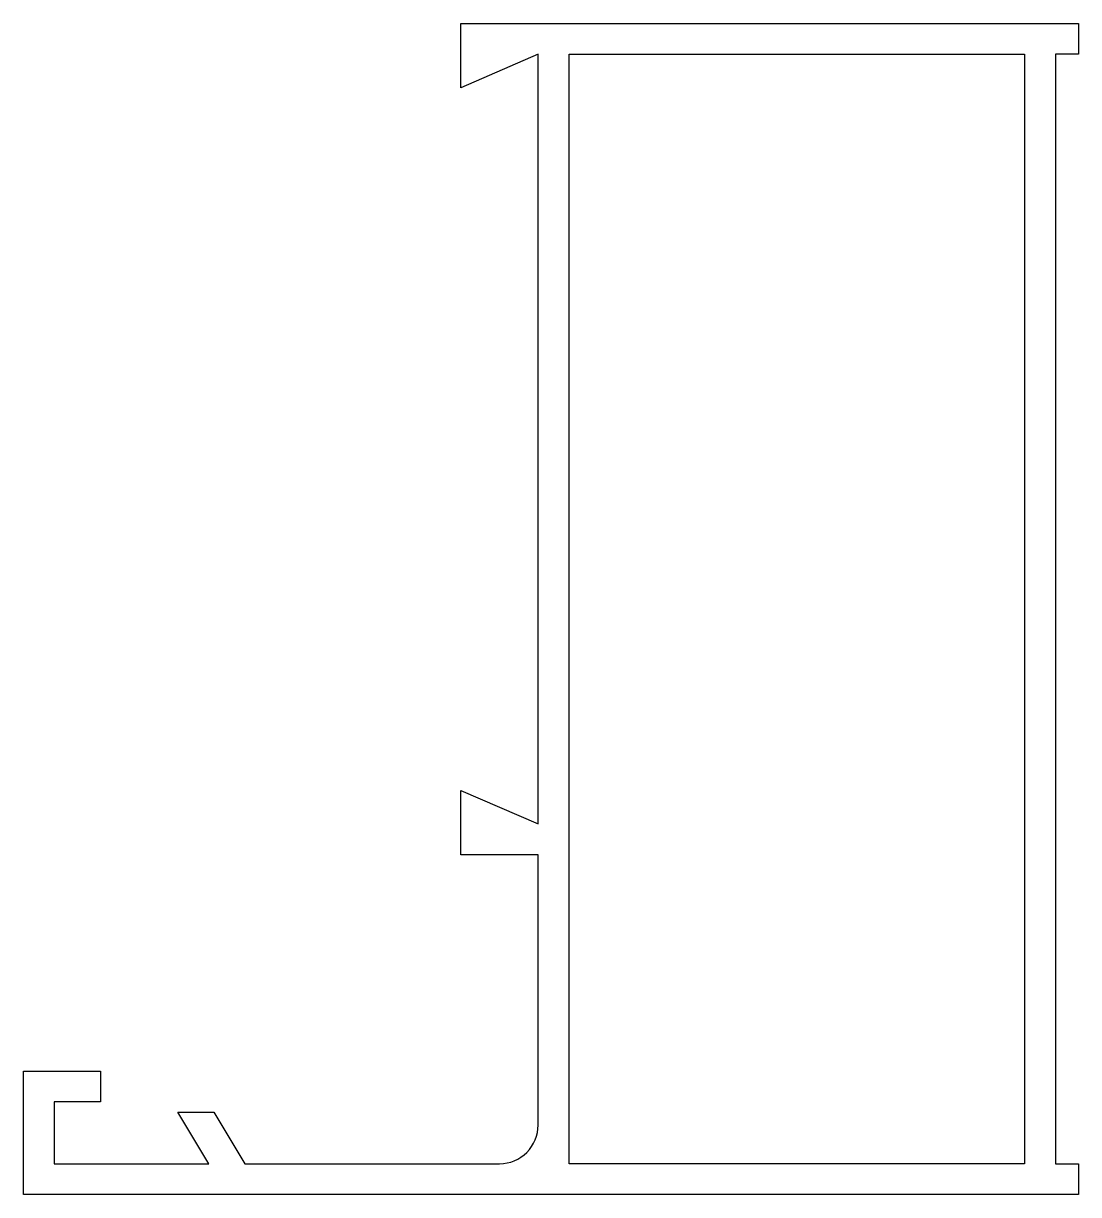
# Model space of a CAD drawing. Extents: x 567.6 to 608.6, y 193.8 to 239.3.
import ezdxf

# ---------------------------------------------------------------- set-up
doc = ezdxf.new("R2010")
doc.units = 0
doc.layers.add('ER', color=220, linetype='CONTINUOUS')

msp = doc.modelspace()

# ---------------------------------------------------------------- linework, layer by layer
at = {"layer": 'ER', "color": 0, "linetype": 'BYBLOCK'}
msp.add_lwpolyline([(587.642, 207.039), (584.642, 207.039), (584.642, 209.539), (587.642, 208.239), (587.642, 238.139), (584.642, 236.839), (584.642, 239.339), (608.642, 239.339), (608.642, 238.139), (607.742, 238.139), (607.742, 195.039), (608.642, 195.039), (608.642, 193.839), (605.442, 193.839), (588.842, 193.839), (567.642, 193.839), (567.642, 198.639), (570.642, 198.639), (570.642, 197.439), (568.842, 197.439), (568.842, 195.039), (574.842, 195.039), (573.642, 197.039), (575.041, 197.039), (576.241, 195.039), (586.142, 195.039, 0.414214), (587.642, 196.539)], format="xyb", close=True, dxfattribs=at)
msp.add_lwpolyline([(588.842, 195.039), (588.842, 238.139), (606.542, 238.139), (606.542, 195.039)], close=True, dxfattribs=at)

doc.saveas('drawing.dxf')
